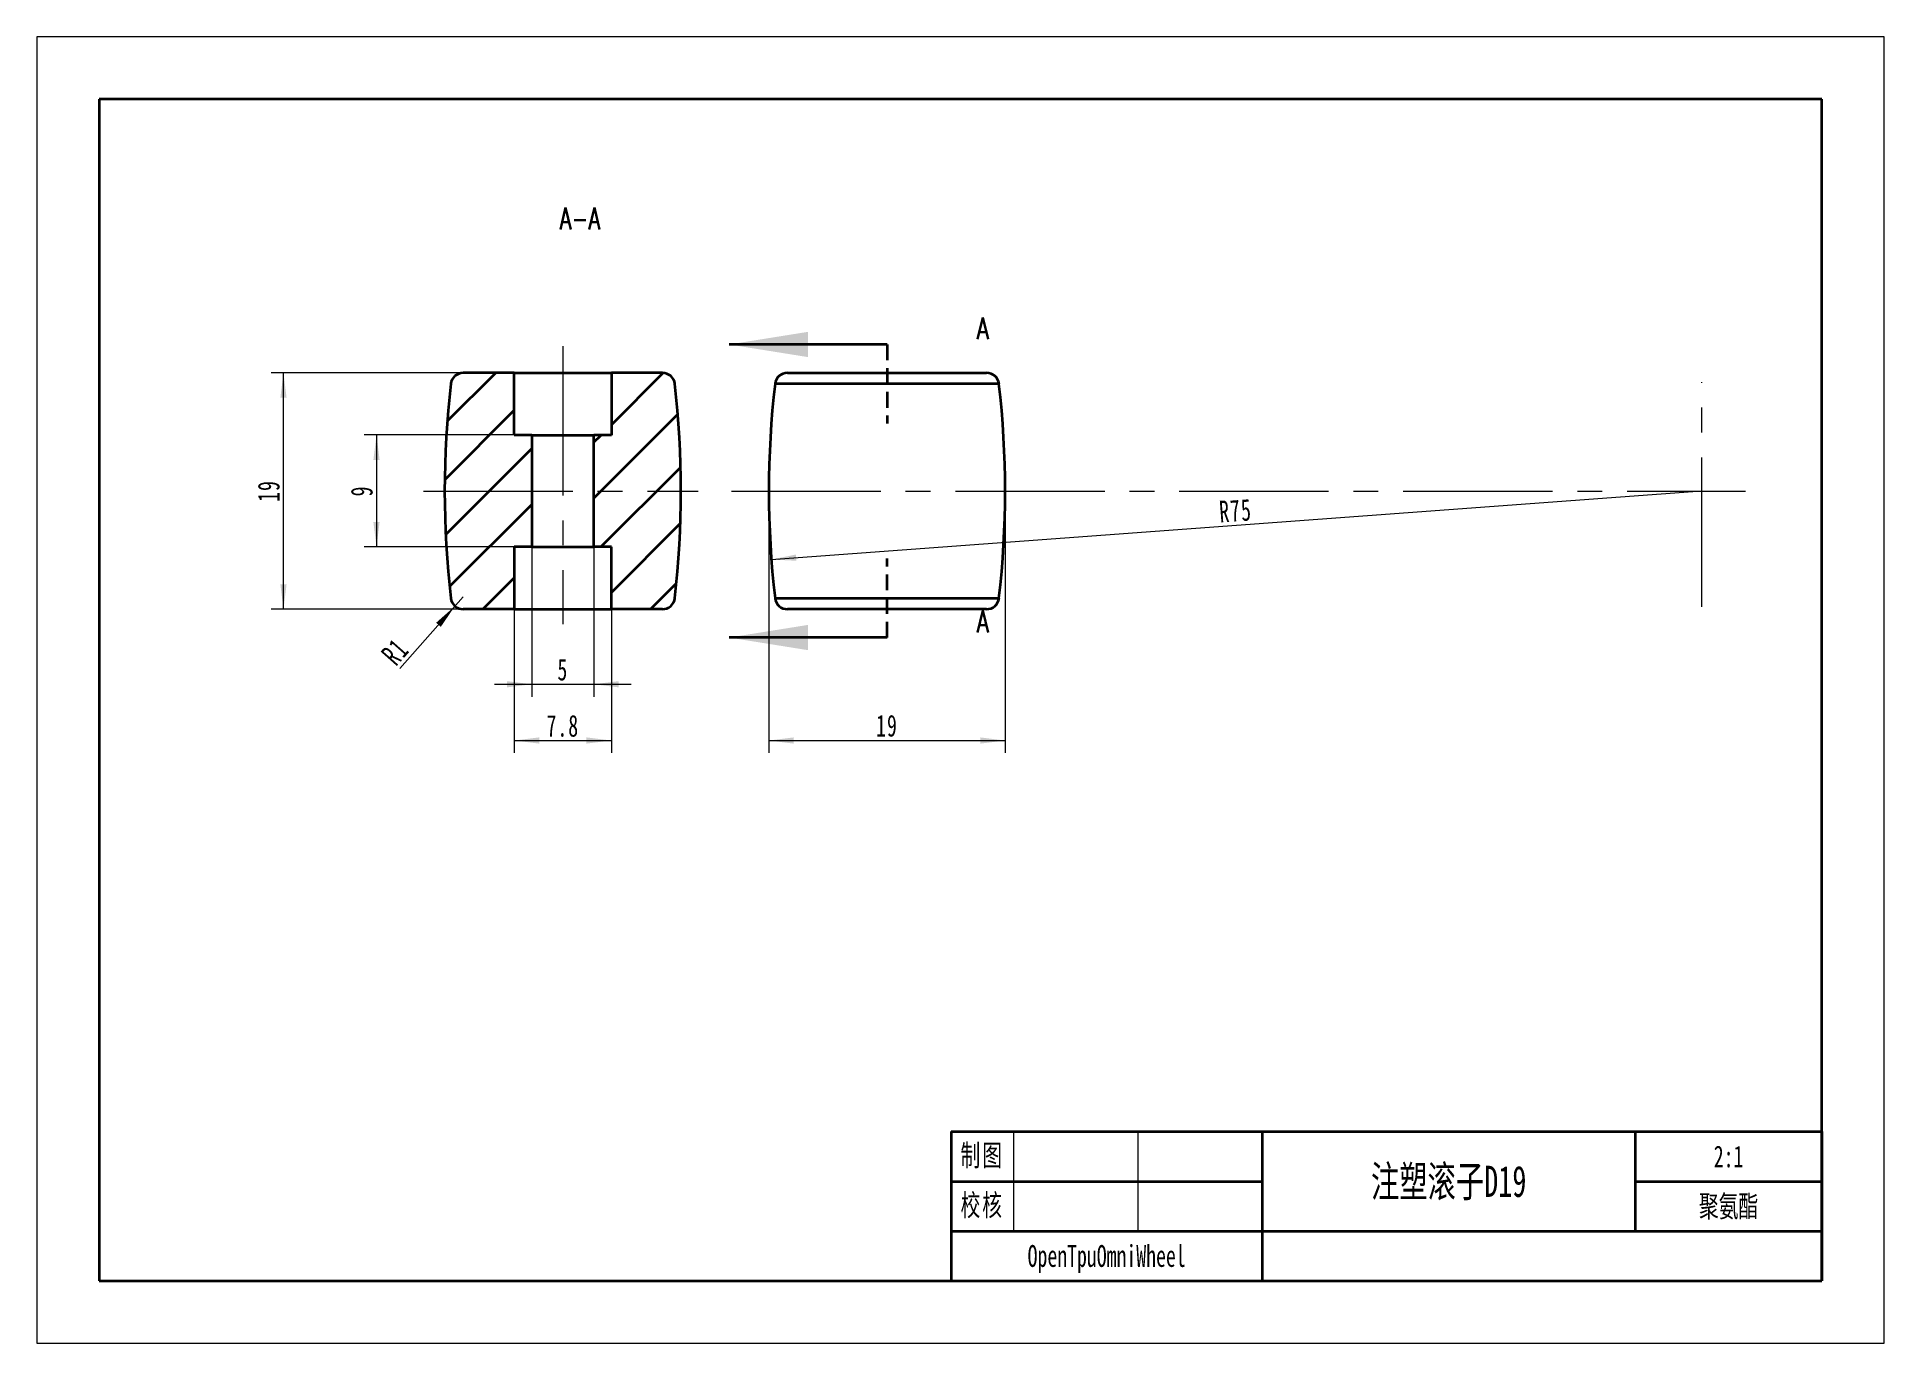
# Model space of a CAD drawing. Header units: millimetres. Extents: x -74 to 74, y -52 to 52.
import ezdxf
from ezdxf.enums import TextEntityAlignment as Align

# ---------------------------------------------------------------- set-up
doc = ezdxf.new("R2010")
doc.units = ezdxf.units.MM
doc.linetypes.add('HIDDEN', pattern=[1.905, 1.27, -0.635])
doc.linetypes.add('点画线', pattern=[18, 12, -2, 2, -2])
doc.layers.get('0').update_dxf_attribs({"lineweight": 35})
for name, color, linetype, lineweight in [('10', 7, 'Continuous', 18), ('中心线层', 1, '点画线', 18), ('尺寸线层', 3, 'Continuous', 18), ('粗实线层', 7, 'Continuous', 35), ('细实线层', 7, 'Continuous', 18)]:
    doc.layers.add(name, color=color, linetype=linetype, lineweight=lineweight)
doc.styles.add('SLDTEXTSTYLE5', font='txt.shx', dxfattribs={"width": 0.7, "bigfont": 'gbcbig.shx'})
doc.styles.add('标准', font='', dxfattribs={"width": 0.667})
doc.styles.get('标准').set_extended_font_data('宋体')
doc.dimstyles.new('GB_尺寸', dxfattribs={"dimscale": 0.5, "dimtxt": 3.5, "dimasz": 4, "dimexe": 2, "dimexo": 0, "dimtad": 1, "dimdsep": 46, "dimtxsty": '标准', "dimblk": '_CAXARROW', "dimcen": 0, "dimdle": 8, "dimazin": 2, "dimtfac": 0.707107, "dimtdec": 3, "dimtmove": 2, "dimatfit": 3, "dimfxl": 1, "dimfrac": 2, "dimtolj": 1, "dimarcsym": 1})

# ---------------------------------------------------------------- blocks, each defined once
blk = doc.blocks.new('$CAXA_FRAME_13B17AC1$')
at = {"layer": '粗实线层'}
for p, q in [((-138.5, 95), (-138.5, -95)), ((138.5, 95), (-138.5, 95)), ((138.5, -95), (138.5, 95)), ((-138.5, -95), (138.5, -95))]:
    blk.add_line(p, q, dxfattribs=at)
at = {"layer": '细实线层'}
for p, q in [((148.5, 105), (-148.5, 105)), ((-148.5, 105), (-148.5, -105)), ((148.5, -105), (148.5, 105)), ((-148.5, -105), (148.5, -105))]:
    blk.add_line(p, q, dxfattribs=at)
blk = doc.blocks.new('$CAXA_TITLE_151E506F$')
at = {"layer": '粗实线层'}
for p, q in [((-140, 24), (-140, 0)), ((-140, 24), (0, 24)), ((-90, 24), (-90, 0)), ((-30, 24), (-30, 8)), ((0, 24), (0, 0)), ((0, 24), (0, 8)), ((-140, 16), (-90, 16)), ((-30, 16), (0, 16)), ((-140, 8), (0, 8)), ((-140, 0), (0, 0))]:
    blk.add_line(p, q, dxfattribs=at)
at = {"layer": '细实线层'}
for p, q in [((-130, 24), (-130, 8)), ((-110, 24), (-110, 8))]:
    blk.add_line(p, q, dxfattribs=at)
at = {"layer": '尺寸线层', "char_height": 3.481, "width": 18, "attachment_point": 5, "line_spacing_factor": 0.963108, "style": '标准'}
for s, insert in [('\\T1.1;制图', (-135, 20)), ('\\T1.1;校核', (-135, 12))]:
    blk.add_mtext(s, dxfattribs=dict(at, insert=insert))
at = {"layer": '尺寸线层', "style": '标准', "width": 0.667}
for tag, height, p in [('制图签名', 3.63, (-120, 20)), ('制图日期', 3.63, (-100, 20)), ('图纸比例', 3.63, (-15, 20)), ('图纸名称', 5.19, (-60, 16)), ('校核签名', 3.63, (-120, 12)), ('校核日期', 3.63, (-100, 12)), ('重量', 3.63, (-15, 12)), ('院校名称', 3.63, (-115, 4)), ('图纸编号', 3.63, (-45, 4))]:
    blk.add_attdef(tag, text='', height=height, dxfattribs=at).set_placement(p, align=Align.MIDDLE_CENTER)
blk = doc.blocks.new('*X4')
at = {"layer": '尺寸线层', "linetype": 'Continuous'}
blk.add_hatch(color=0, dxfattribs=at).paths.add_polyline_path([(-15.21, 10.49), (-13.23, 10.89), (-13.19, 10.39)], flags=0)
at = {"layer": '尺寸线层', "color": 0, "linetype": 'Continuous'}
blk.add_line((-15.21, 10.49), (59.59, 16), dxfattribs=at)
at = {"layer": '尺寸线层', "color": 0, "linetype": 'Continuous', "insert": (22.11, 14.41), "char_height": 1.75, "width": 5.029, "attachment_point": 5, "rotation": 4.2111, "line_spacing_factor": 1.15057, "style": '标准'}
blk.add_mtext('\\T1.1;R75', dxfattribs=at)
blk = doc.blocks.new('_CAXARROW')
blk.add_hatch(color=0).paths.add_polyline_path([(0, 0), (-1, 0.125), (-1, -0.125)], flags=0)
blk = doc.blocks.new('*X5')
at = {"layer": '尺寸线层', "linetype": 'Continuous'}
for points in [[(-15.41, -4.06), (-13.41, -3.81), (-13.41, -4.31)], [(3.59, -4.06), (1.59, -3.81), (1.59, -4.31)]]:
    blk.add_hatch(color=0, dxfattribs=at).paths.add_polyline_path(points, flags=0)
at = {"layer": '尺寸线层', "color": 0, "linetype": 'Continuous'}
for p, q in [((-15.41, 16), (-15.41, -5.06)), ((3.59, 16), (3.59, -5.06)), ((-15.41, -4.06), (3.59, -4.06))]:
    blk.add_line(p, q, dxfattribs=at)
at = {"layer": '尺寸线层', "color": 0, "insert": (-5.91, -2.88), "char_height": 1.75, "width": 3.5, "attachment_point": 5, "line_spacing_factor": 1.15057, "style": '标准'}
blk.add_mtext('\\T1.1;19', dxfattribs=at)
blk = doc.blocks.new('*X6')
at = {"layer": '尺寸线层', "linetype": 'Continuous'}
for points in [[(-35.87, -4.06), (-33.87, -3.81), (-33.87, -4.31)], [(-28.07, -4.06), (-30.07, -3.81), (-30.07, -4.31)]]:
    blk.add_hatch(color=0, dxfattribs=at).paths.add_polyline_path(points, flags=0)
at = {"layer": '尺寸线层', "color": 0, "linetype": 'Continuous'}
for p, q in [((-35.87, 6.5), (-35.87, -5.06)), ((-28.07, 6.5), (-28.07, -5.06)), ((-35.87, -4.06), (-28.07, -4.06))]:
    blk.add_line(p, q, dxfattribs=at)
at = {"layer": '尺寸线层', "color": 0, "insert": (-31.97, -2.89), "char_height": 1.75, "width": 4.9377, "attachment_point": 5, "line_spacing_factor": 1.15057, "style": '标准'}
blk.add_mtext('\\T1.1;7.8', dxfattribs=at)
blk = doc.blocks.new('*X7')
at = {"layer": '尺寸线层', "linetype": 'Continuous'}
for points in [[(-46.95, 20.5), (-46.7, 18.5), (-47.2, 18.5)], [(-46.95, 11.5), (-46.7, 13.5), (-47.2, 13.5)]]:
    blk.add_hatch(color=0, dxfattribs=at).paths.add_polyline_path(points, flags=0)
at = {"layer": '尺寸线层', "color": 0, "linetype": 'Continuous'}
for p, q in [((-34.47, 20.5), (-47.95, 20.5)), ((-46.95, 20.5), (-46.95, 11.5)), ((-34.47, 11.5), (-47.95, 11.5))]:
    blk.add_line(p, q, dxfattribs=at)
at = {"layer": '尺寸线层', "color": 0, "insert": (-48.13, 16), "char_height": 1.75, "width": 3.5, "attachment_point": 5, "rotation": 90, "line_spacing_factor": 1.15057, "style": '标准'}
blk.add_mtext('\\T1.1;9', dxfattribs=at)
blk = doc.blocks.new('*X8')
at = {"layer": '尺寸线层', "linetype": 'Continuous'}
for points in [[(-34.47, 0.46), (-36.47, 0.71), (-36.47, 0.21)], [(-29.47, 0.46), (-27.47, 0.71), (-27.47, 0.21)]]:
    blk.add_hatch(color=0, dxfattribs=at).paths.add_polyline_path(points, flags=0)
at = {"layer": '尺寸线层', "color": 0, "linetype": 'Continuous'}
for p, q in [((-34.47, 11.5), (-34.47, -0.54)), ((-29.47, 11.5), (-29.47, -0.54)), ((-37.47, 0.46), (-26.47, 0.46))]:
    blk.add_line(p, q, dxfattribs=at)
at = {"layer": '尺寸线层', "color": 0, "insert": (-31.97, 1.63), "char_height": 1.75, "width": 3.5, "attachment_point": 5, "line_spacing_factor": 1.15057, "style": '标准'}
blk.add_mtext('\\T1.1;5', dxfattribs=at)
blk = doc.blocks.new('*X9')
at = {"layer": '尺寸线层', "linetype": 'Continuous'}
for points in [[(-54.43, 25.5), (-54.68, 23.5), (-54.18, 23.5)], [(-54.43, 6.5), (-54.68, 8.5), (-54.18, 8.5)]]:
    blk.add_hatch(color=0, dxfattribs=at).paths.add_polyline_path(points, flags=0)
at = {"layer": '尺寸线层', "color": 0, "linetype": 'Continuous'}
for p, q in [((-35.87, 25.5), (-55.43, 25.5)), ((-54.43, 6.5), (-54.43, 25.5)), ((-35.87, 6.5), (-55.43, 6.5))]:
    blk.add_line(p, q, dxfattribs=at)
at = {"layer": '尺寸线层', "color": 0, "insert": (-55.61, 16), "char_height": 1.75, "width": 3.5, "attachment_point": 5, "rotation": 90, "line_spacing_factor": 1.15057, "style": '标准'}
blk.add_mtext('\\T1.1;19', dxfattribs=at)
blk = doc.blocks.new('*X10')
at = {"layer": '尺寸线层', "linetype": 'Continuous'}
blk.add_hatch(color=0, dxfattribs=at).paths.add_polyline_path([(-40.64, 6.75), (-42.15, 5.41), (-41.78, 5.08)], flags=0)
at = {"layer": '尺寸线层', "color": 0, "linetype": 'Continuous'}
blk.add_line((-45.08, 1.72), (-39.98, 7.5), dxfattribs=at)
at = {"layer": '尺寸线层', "color": 0, "linetype": 'Continuous', "insert": (-45.46, 3.08), "char_height": 1.75, "width": 3.5, "attachment_point": 5, "rotation": 48.5825, "line_spacing_factor": 1.15057, "style": '标准'}
blk.add_mtext('\\T1.1;R1', dxfattribs=at)

msp = doc.modelspace()

# ---------------------------------------------------------------- hatches: boundary and pattern name
at = {"linetype": 'Continuous', "lineweight": 35}
for points in [[(-18.609, 27.777), (-12.259, 26.761), (-12.259, 28.793)], [(-18.609, 4.217), (-12.259, 3.201), (-12.259, 5.233)]]:
    msp.add_hatch(color=3, dxfattribs=at).paths.add_polyline_path(points, flags=0)
at = {"layer": '10', "linetype": 'Continuous', "lineweight": 35}
h = msp.add_hatch(dxfattribs=at)
h.set_pattern_fill('ANSI31', color=256, style=0, pattern_type=0)
edge = h.paths.add_edge_path(flags=0)
edge.add_line((-39.982, 6.497), (-35.871, 6.497))
edge.add_line((-35.871, 6.497), (-35.871, 11.497))
edge.add_line((-35.871, 11.497), (-34.471, 11.497))
edge.add_line((-34.471, 11.497), (-34.471, 20.497))
edge.add_line((-34.471, 20.497), (-35.871, 20.497))
edge.add_line((-35.871, 20.497), (-35.871, 25.497))
edge.add_line((-35.871, 25.497), (-39.982, 25.497))
edge.add_arc((-39.982, 24.497), 1, 90, 173.40417)
edge.add_arc((33.529, 15.997), 75, 173.40417, 186.59583)
edge.add_arc((-39.982, 7.497), 1, 186.59583, 270)
h = msp.add_hatch(dxfattribs=at)
h.set_pattern_fill('ANSI31', color=256, style=0, pattern_type=0)
edge = h.paths.add_edge_path(flags=0)
edge.add_line((-28.071, 6.497), (-23.961, 6.497))
edge.add_arc((-23.961, 7.497), 1, 270, 353.40417)
edge.add_arc((-97.471, 15.997), 75, 353.40417, 366.59583)
edge.add_arc((-23.961, 24.497), 1, 6.59583, 90)
edge.add_line((-23.961, 25.497), (-28.071, 25.497))
edge.add_line((-28.071, 25.497), (-28.071, 20.497))
edge.add_line((-28.071, 20.497), (-29.471, 20.497))
edge.add_line((-29.471, 20.497), (-29.471, 11.497))
edge.add_line((-29.471, 11.497), (-28.071, 11.497))
edge.add_line((-28.071, 11.497), (-28.071, 6.497))

# ---------------------------------------------------------------- linework, layer by layer
at = {"color": 3, "linetype": 'Continuous', "lineweight": 35}
for p, q in [((-5.909, 27.777), (-18.609, 27.777)), ((-5.909, 4.217), (-18.609, 4.217))]:
    msp.add_line(p, q, dxfattribs=at)
at = {"color": 3, "linetype": 'HIDDEN', "lineweight": 35}
for p, q in [((-5.909, 27.777), (-5.909, 21.427)), ((-5.909, 4.217), (-5.909, 10.567))]:
    msp.add_line(p, q, dxfattribs=at)
at = {"color": 7, "linetype": 'Continuous', "lineweight": 35}
for p, q in [((-35.871, 25.497), (-39.982, 25.497)), ((-35.871, 20.497), (-35.871, 25.497)), ((-35.871, 25.497), (-28.071, 25.497)), ((-28.071, 25.497), (-28.071, 20.497)), ((-23.961, 25.497), (-28.071, 25.497)), ((-13.919, 25.497), (2.102, 25.497)), ((-34.471, 20.497), (-35.871, 20.497)), ((-34.471, 20.497), (-34.471, 11.497)), ((-34.471, 20.497), (-29.471, 20.497)), ((-29.471, 11.497), (-29.471, 20.497)), ((-28.071, 20.497), (-29.471, 20.497)), ((-35.871, 11.497), (-35.871, 6.497)), ((-34.471, 11.497), (-35.871, 11.497)), ((-34.471, 11.497), (-29.471, 11.497)), ((-28.071, 11.497), (-29.471, 11.497)), ((-28.071, 6.497), (-28.071, 11.497)), ((-35.871, 6.497), (-39.982, 6.497)), ((-35.871, 6.497), (-28.071, 6.497)), ((-23.961, 6.497), (-28.071, 6.497)), ((2.102, 6.497), (-13.919, 6.497))]:
    msp.add_line(p, q, dxfattribs=at)
at = {"color": 8, "linetype": 'Continuous', "lineweight": 35}
for p, q in [((3.095, 24.611), (-14.912, 24.611)), ((-14.912, 7.382), (-5.909, 7.382)), ((-5.909, 7.382), (3.095, 7.382))]:
    msp.add_line(p, q, dxfattribs=at)
at = {"color": 7, "linetype": 'Continuous', "lineweight": 35}
for centre, radius, start, end in [((-39.982, 24.497), 1, 90, 173.40417), ((-23.961, 24.497), 1, 6.59583, 90), ((-13.919, 24.497), 1, 90, 173.40417), ((2.102, 24.497), 1, 6.59583, 90), ((33.529, 15.997), 75, 173.40417, 186.59583), ((-97.471, 15.997), 75, 353.40417, 6.59583), ((59.591, 15.997), 75, 173.40417, 186.59583), ((-71.409, 15.997), 75, 353.40417, 6.59583), ((-39.982, 7.497), 1, 186.59583, 270), ((-23.961, 7.497), 1, 270, 353.40417), ((-13.919, 7.497), 1, 186.59583, 270), ((2.102, 7.497), 1, 270, 353.40417)]:
    msp.add_arc(centre, radius, start, end, dxfattribs=at)
at = {"layer": '中心线层'}
for p, q in [((-31.971, 27.632), (-31.971, 5.284)), ((59.591, 6.698), (59.591, 24.747)), ((-43.171, 15.997), (-21.084, 15.997)), ((-18.409, 15.997), (63.105, 15.997))]:
    msp.add_line(p, q, dxfattribs=at)

# ---------------------------------------------------------------- block references
at = {"layer": '粗实线层', "xscale": 0.5, "yscale": 0.5, "zscale": 0.5}
msp.add_blockref('$CAXA_FRAME_13B17AC1$', (0, 0), dxfattribs=at)
at = {"layer": '粗实线层'}
ref = msp.add_blockref('$CAXA_TITLE_151E506F$', (69.25, -47.5), dxfattribs=dict(at, xscale=0.5, yscale=0.5, zscale=0.5))
ref.add_attrib('院校名称', 'OpenTpuOmniWheel', dxfattribs={"layer": '尺寸线层', "height": 1.75, "style": '标准', "width": 0.667}).set_placement((11.75, -45.5), align=Align.MIDDLE_CENTER)
ref.add_attrib('图纸名称', '注塑滚子D19', dxfattribs={"layer": '尺寸线层', "height": 2.5, "style": '标准', "width": 0.667}).set_placement((39.25, -39.5), align=Align.MIDDLE_CENTER)
ref.add_attrib('图纸比例', '2:1', dxfattribs={"layer": '尺寸线层', "height": 1.75, "style": '标准', "width": 0.667}).set_placement((61.75, -37.5), align=Align.MIDDLE_CENTER)
ref.add_attrib('重量', '聚氨酯', dxfattribs={"layer": '尺寸线层', "height": 1.75, "style": '标准', "width": 0.667}).set_placement((61.75, -41.5), align=Align.MIDDLE_CENTER)

# ---------------------------------------------------------------- texts
at = {"color": 3, "linetype": 'Continuous', "lineweight": 35, "char_height": 1.75, "width": 1.4, "attachment_point": 1, "style": 'SLDTEXTSTYLE5'}
for insert in [(1.32, 29.943), (1.32, 6.383)]:
    msp.add_mtext('A', dxfattribs=dict(at, insert=insert))
at = {"layer": '10', "color": 3, "insert": (-30.59, 38.783), "char_height": 1.75, "width": 4.9, "attachment_point": 2, "style": 'SLDTEXTSTYLE5'}
msp.add_mtext('A-A', dxfattribs=at)

# ---------------------------------------------------------------- dimensions: what is measured, and where the dimension line sits
at = {"layer": '尺寸线层'}
for base, p1, p2, picture, middle in [((-54.432, 25.497), (-35.871, 6.497), (-35.871, 25.497), '*X9', (-55.614, 15.997)), ((-46.953, 11.497), (-34.471, 20.497), (-34.471, 11.497), '*X7', (-48.131, 15.997))]:
    dim = msp.add_linear_dim(base=base, p1=p1, p2=p2, angle=90, dimstyle='GB_尺寸', override={"dimsah": 1, "dimtfill": 1, "dimtzin": 0}, dxfattribs=at)
    dim.commit()
    dim.dimension.update_dxf_attribs({"geometry": picture, "text_midpoint": middle, "dimtype": 160})
for base, p1, p2, picture, middle in [((3.591, -4.064), (-15.409, 15.997), (3.591, 15.997), '*X5', (-5.909, -2.881)), ((-29.471, 0.458), (-34.471, 11.497), (-29.471, 11.497), '*X8', (-31.971, 1.626)), ((-28.071, -4.064), (-35.871, 6.497), (-28.071, 6.497), '*X6', (-31.971, -2.886))]:
    dim = msp.add_linear_dim(base=base, p1=p1, p2=p2, dimstyle='GB_尺寸', override={"dimsah": 1, "dimtfill": 1, "dimtzin": 0}, dxfattribs=at)
    dim.commit()
    dim.dimension.update_dxf_attribs({"geometry": picture, "text_midpoint": middle, "dimtype": 160})
for center, mpoint, picture, middle in [((59.591, 15.997), (-15.206, 10.489), '*X4', (22.193, 13.243)), ((-39.982, 7.497), (-40.643, 6.747), '*X10', (-44.57, 2.295))]:
    dim = msp.add_radius_dim(center=center, mpoint=mpoint, dimstyle='GB_尺寸', override={"dimpost": 'R<>', "dimsah": 1, "dimtfill": 1, "dimtzin": 0}, dxfattribs=at)
    dim.commit()
    dim.dimension.update_dxf_attribs({"geometry": picture, "text_midpoint": middle})

doc.saveas('drawing.dxf')
